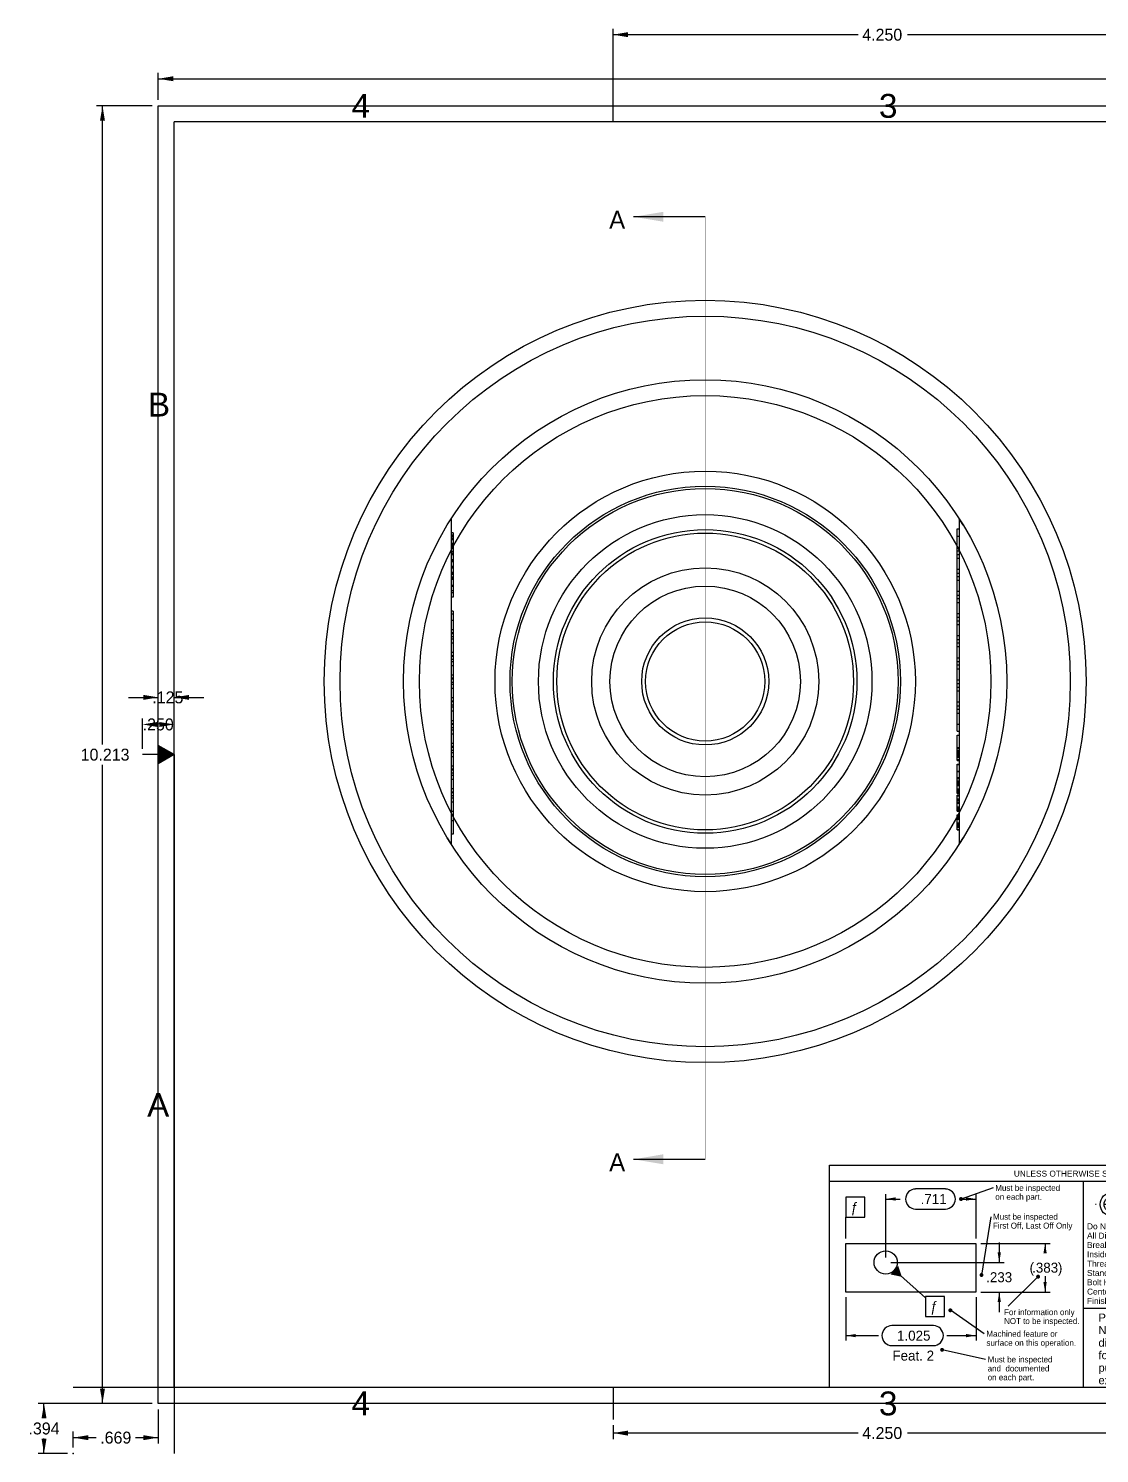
# Model space of a CAD drawing. Header units: inches. Extents: x -0.4 to 28, y -1.6 to 11.8.
# Drawn here: x -0.35 to 8.08, y 0 to 11.21 of the extents above; entities that cross this region are included whole.
import ezdxf
from ezdxf.enums import TextEntityAlignment as Align
from ezdxf.lldxf.tags import DXFTag

# ---------------------------------------------------------------- set-up
doc = ezdxf.new("R2010")
doc.units = ezdxf.units.IN
doc.header["$MEASUREMENT"] = 0
for name, color, linetype in [('CDG-38248R1', 7, 'Continuous'), ('Default', 7, 'Continuous'), ('Dimensions', 7, 'Continuous'), ('Margins', 7, 'Continuous')]:
    doc.layers.add(name, color=color, linetype=linetype)
doc.styles.add('SEACAD_Arial', font='arial.ttf')
doc.styles.add('SEACAD_Solid_Edge_ANSI', font='seans.ttf')
tags = doc.linetypes.add('CENTER2', pattern=[1.125, 0.75, -0.125, 0.125, -0.125]).pattern_tags.tags
tags[10:11] = [DXFTag(74, 4), DXFTag(75, 0), DXFTag(340, '0'), DXFTag(46, 0.0), DXFTag(50, 0.0), DXFTag(44, 0.0), DXFTag(45, 0.0)]
tags[8:9] = [DXFTag(74, 4), DXFTag(75, 0), DXFTag(340, '0'), DXFTag(46, 0.0), DXFTag(50, 0.0), DXFTag(44, 0.0), DXFTag(45, 0.0)]
tags[6:7] = [DXFTag(74, 4), DXFTag(75, 0), DXFTag(340, '0'), DXFTag(46, 0.0), DXFTag(50, 0.0), DXFTag(44, 0.0), DXFTag(45, 0.0)]
tags[4:5] = [DXFTag(74, 4), DXFTag(75, 0), DXFTag(340, '0'), DXFTag(46, 0.0), DXFTag(50, 0.0), DXFTag(44, 0.0), DXFTag(45, 0.0)]
tags = doc.linetypes.add('DOT2', pattern=[0.125, 0, -0.125]).pattern_tags.tags
tags[6:7] = [DXFTag(74, 4), DXFTag(75, 0), DXFTag(340, '0'), DXFTag(46, 0.0), DXFTag(50, 0.0), DXFTag(44, 0.0), DXFTag(45, 0.0)]
tags[4:5] = [DXFTag(74, 4), DXFTag(75, 0), DXFTag(340, '0'), DXFTag(46, 0.0), DXFTag(50, 0.0), DXFTag(44, 0.0), DXFTag(45, 0.0)]
tags = doc.linetypes.add('HIDDEN2', pattern=[0.1875, 0.125, -0.0625]).pattern_tags.tags
tags[6:7] = [DXFTag(74, 4), DXFTag(75, 0), DXFTag(340, '0'), DXFTag(46, 0.0), DXFTag(50, 0.0), DXFTag(44, 0.0), DXFTag(45, 0.0)]
tags[4:5] = [DXFTag(74, 4), DXFTag(75, 0), DXFTag(340, '0'), DXFTag(46, 0.0), DXFTag(50, 0.0), DXFTag(44, 0.0), DXFTag(45, 0.0)]
doc.dimstyles.new('ANSI', dxfattribs={"dimtxt": 0.094, "dimasz": 0.1175, "dimexe": 0.047, "dimexo": 0.047, "dimgap": 0.047, "dimtad": 0, "dimtih": 1, "dimtoh": 1, "dimdec": 3, "dimzin": 4, "dimdsep": 46, "dimtxsty": 'SEACAD_Solid_Edge_ANSI', "dimblk1": '_SE_FILLED', "dimblk2": '_SE_FILLED', "dimsah": 1, "dimcen": 0.047, "dimadec": 0, "dimazin": 0, "dimtfac": 1, "dimtdec": 3, "dimtofl": 0, "dimtmove": 0, "dimatfit": 3, "dimfxl": 0, "dimtolj": 1, "dimtzin": 4, "dimarcsym": 0})

# ---------------------------------------------------------------- blocks, each defined once
blk = doc.blocks.new('SE')
at = {"layer": 'CDG-38248R1', "color": 7, "linetype": 'HIDDEN2'}
for p, q in [((2.976, 7.357), (2.976, 4.795)), ((6.976, 7.357), (6.976, 4.795)), ((2.991, 7.247), (2.976, 7.247)), ((2.991, 7.227), (2.976, 7.227)), ((2.991, 7.227), (2.976, 7.227)), ((2.991, 7.225), (2.976, 7.225)), ((2.991, 7.224), (2.976, 7.224)), ((2.991, 7.22), (2.976, 7.22)), ((2.991, 7.217), (2.976, 7.217)), ((2.991, 7.213), (2.976, 7.213)), ((2.991, 7.213), (2.976, 7.213)), ((2.991, 7.211), (2.976, 7.211)), ((2.991, 7.211), (2.976, 7.211)), ((2.991, 7.199), (2.976, 7.199)), ((2.991, 7.198), (2.976, 7.198)), ((2.991, 7.197), (2.976, 7.197)), ((2.991, 7.196), (2.976, 7.196)), ((2.991, 7.191), (2.976, 7.191)), ((2.991, 7.19), (2.976, 7.19)), ((2.991, 7.247), (2.991, 7.227)), ((2.991, 7.227), (2.991, 7.213)), ((2.991, 7.213), (2.991, 7.191)), ((2.991, 7.191), (2.991, 7.162)), ((6.96, 7.278), (6.976, 7.278)), ((6.96, 7.134), (6.96, 7.278)), ((6.96, 7.22), (6.976, 7.22)), ((2.991, 7.163), (2.976, 7.163)), ((2.991, 7.162), (2.976, 7.162)), ((2.991, 7.156), (2.976, 7.156)), ((2.991, 7.155), (2.976, 7.155)), ((2.991, 7.149), (2.976, 7.149)), ((2.991, 7.143), (2.976, 7.143)), ((2.991, 7.142), (2.976, 7.142)), ((2.991, 7.141), (2.976, 7.141)), ((2.991, 7.14), (2.976, 7.14)), ((2.991, 7.136), (2.976, 7.136)), ((2.991, 7.133), (2.976, 7.133)), ((2.991, 7.132), (2.976, 7.132)), ((2.991, 7.13), (2.976, 7.13)), ((2.991, 7.129), (2.976, 7.129)), ((2.991, 7.129), (2.976, 7.129)), ((2.991, 7.126), (2.976, 7.126)), ((2.991, 7.126), (2.976, 7.126)), ((2.991, 7.098), (2.976, 7.098)), ((2.991, 7.095), (2.976, 7.095)), ((2.991, 7.084), (2.976, 7.084)), ((2.991, 7.081), (2.976, 7.081)), ((2.991, 7.077), (2.976, 7.077)), ((2.991, 7.075), (2.976, 7.075)), ((2.991, 7.073), (2.976, 7.073)), ((2.991, 7.162), (2.991, 7.141)), ((2.991, 7.141), (2.991, 7.126)), ((2.991, 7.126), (2.991, 7.084)), ((2.991, 7.126), (2.991, 7.126)), ((2.991, 7.084), (2.991, 7.081)), ((2.991, 7.081), (2.991, 7.075)), ((2.991, 7.075), (2.991, 7.033)), ((6.96, 7.104), (6.96, 7.134)), ((6.96, 7.134), (6.976, 7.134)), ((6.96, 7.104), (6.976, 7.104)), ((6.96, 6.96), (6.96, 7.104)), ((6.96, 7.076), (6.976, 7.076)), ((2.991, 7.033), (2.976, 7.033)), ((2.991, 7.03), (2.976, 7.03)), ((2.991, 7.027), (2.976, 7.027)), ((2.991, 7.02), (2.976, 7.02)), ((2.991, 7.018), (2.976, 7.018)), ((2.991, 6.982), (2.976, 6.982)), ((2.991, 6.979), (2.976, 6.979)), ((2.991, 6.971), (2.976, 6.971)), ((2.991, 6.968), (2.976, 6.968)), ((2.991, 7.033), (2.991, 7.03)), ((2.991, 7.03), (2.991, 6.928)), ((6.96, 7.046), (6.976, 7.046)), ((6.96, 6.929), (6.96, 6.96)), ((6.96, 6.96), (6.976, 6.96)), ((2.991, 6.934), (2.976, 6.934)), ((2.991, 6.931), (2.976, 6.931)), ((2.991, 6.928), (2.976, 6.928)), ((2.991, 6.926), (2.976, 6.926)), ((2.991, 6.923), (2.976, 6.923)), ((2.991, 6.923), (2.976, 6.923)), ((2.991, 6.918), (2.976, 6.918)), ((2.991, 6.917), (2.976, 6.917)), ((2.991, 6.897), (2.976, 6.897)), ((2.991, 6.896), (2.976, 6.896)), ((2.991, 6.891), (2.976, 6.891)), ((2.991, 6.888), (2.976, 6.888)), ((2.991, 6.884), (2.976, 6.884)), ((2.991, 6.881), (2.976, 6.881)), ((2.991, 6.878), (2.976, 6.878)), ((2.991, 6.928), (2.991, 6.917)), ((2.991, 6.917), (2.991, 6.896)), ((2.991, 6.896), (2.991, 6.888)), ((2.991, 6.888), (2.991, 6.881)), ((2.991, 6.881), (2.991, 6.788)), ((6.96, 6.929), (6.976, 6.929)), ((6.96, 6.786), (6.96, 6.929)), ((6.96, 6.902), (6.976, 6.902)), ((6.96, 6.872), (6.976, 6.872)), ((2.991, 6.832), (2.976, 6.832)), ((2.991, 6.829), (2.976, 6.829)), ((2.991, 6.828), (2.976, 6.828)), ((2.991, 6.828), (2.976, 6.828)), ((2.991, 6.824), (2.976, 6.824)), ((2.991, 6.823), (2.976, 6.823)), ((2.991, 6.788), (2.976, 6.788)), ((2.991, 6.774), (2.976, 6.774)), ((2.991, 6.739), (2.976, 6.739)), ((2.991, 6.788), (2.991, 6.739)), ((6.96, 6.755), (6.96, 6.786)), ((6.96, 6.786), (6.976, 6.786)), ((6.96, 6.755), (6.976, 6.755)), ((6.96, 6.612), (6.96, 6.755)), ((2.991, 6.63), (2.976, 6.63)), ((2.991, 6.63), (2.991, 6.606)), ((6.96, 6.728), (6.976, 6.728)), ((6.96, 6.698), (6.976, 6.698)), ((2.991, 6.606), (2.976, 6.606)), ((2.991, 6.557), (2.976, 6.557)), ((2.991, 6.606), (2.991, 6.458)), ((6.96, 6.581), (6.96, 6.612)), ((6.96, 6.612), (6.976, 6.612)), ((6.96, 6.581), (6.976, 6.581)), ((6.96, 6.437), (6.96, 6.581)), ((6.96, 6.554), (6.976, 6.554)), ((6.96, 6.524), (6.976, 6.524)), ((2.991, 6.483), (2.976, 6.483)), ((2.991, 6.458), (2.976, 6.458)), ((2.991, 6.451), (2.976, 6.451)), ((2.991, 6.427), (2.976, 6.427)), ((2.991, 6.409), (2.976, 6.409)), ((2.991, 6.458), (2.991, 6.427)), ((2.991, 6.427), (2.991, 6.279)), ((6.96, 6.407), (6.96, 6.437)), ((6.96, 6.437), (6.976, 6.437)), ((6.96, 6.407), (6.976, 6.407)), ((6.96, 6.263), (6.96, 6.407)), ((2.991, 6.378), (2.976, 6.378)), ((2.991, 6.304), (2.976, 6.304)), ((6.96, 6.38), (6.976, 6.38)), ((6.96, 6.35), (6.976, 6.35)), ((2.991, 6.279), (2.976, 6.279)), ((2.991, 6.272), (2.976, 6.272)), ((2.991, 6.248), (2.976, 6.248)), ((2.991, 6.23), (2.976, 6.23)), ((2.991, 6.199), (2.976, 6.199)), ((2.991, 6.279), (2.991, 6.248)), ((2.991, 6.248), (2.991, 6.101)), ((6.96, 6.233), (6.96, 6.263)), ((6.96, 6.263), (6.976, 6.263)), ((6.96, 6.233), (6.976, 6.233)), ((6.96, 6.089), (6.96, 6.233)), ((6.96, 6.206), (6.976, 6.206)), ((6.96, 6.175), (6.976, 6.175)), ((2.991, 6.125), (2.976, 6.125)), ((2.991, 6.101), (2.976, 6.101)), ((2.991, 6.093), (2.976, 6.093)), ((2.991, 6.069), (2.976, 6.069)), ((2.991, 6.101), (2.991, 6.069)), ((2.991, 6.069), (2.991, 5.922)), ((6.96, 6.059), (6.96, 6.089)), ((6.96, 6.089), (6.976, 6.089)), ((6.96, 6.059), (6.976, 6.059)), ((6.96, 5.915), (6.96, 6.059)), ((2.991, 6.052), (2.976, 6.052)), ((2.991, 6.02), (2.976, 6.02)), ((2.991, 5.946), (2.976, 5.946)), ((6.96, 6.032), (6.976, 6.032)), ((6.96, 6.001), (6.976, 6.001)), ((2.991, 5.922), (2.976, 5.922)), ((2.991, 5.915), (2.976, 5.915)), ((2.991, 5.89), (2.976, 5.89)), ((2.991, 5.873), (2.976, 5.873)), ((2.991, 5.841), (2.976, 5.841)), ((2.991, 5.922), (2.991, 5.89)), ((2.991, 5.89), (2.991, 5.743)), ((6.96, 5.885), (6.96, 5.915)), ((6.96, 5.915), (6.976, 5.915)), ((6.96, 5.885), (6.976, 5.885)), ((6.96, 5.741), (6.96, 5.885)), ((6.96, 5.858), (6.976, 5.858)), ((2.991, 5.767), (2.976, 5.767)), ((2.991, 5.743), (2.976, 5.743)), ((2.991, 5.736), (2.976, 5.736)), ((2.991, 5.743), (2.991, 5.712)), ((6.96, 5.827), (6.976, 5.827)), ((6.96, 5.684), (6.96, 5.741)), ((6.96, 5.741), (6.976, 5.741)), ((2.991, 5.712), (2.976, 5.712)), ((2.991, 5.694), (2.976, 5.694)), ((2.991, 5.662), (2.976, 5.662)), ((2.991, 5.712), (2.991, 5.564)), ((6.96, 5.684), (6.976, 5.684)), ((6.96, 5.653), (6.976, 5.653)), ((6.96, 5.557), (6.96, 5.653)), ((2.991, 5.588), (2.976, 5.588)), ((2.991, 5.564), (2.976, 5.564)), ((2.991, 5.557), (2.976, 5.557)), ((2.991, 5.533), (2.976, 5.533)), ((2.991, 5.515), (2.976, 5.515)), ((2.991, 5.564), (2.991, 5.533)), ((2.991, 5.533), (2.991, 5.385)), ((6.96, 5.557), (6.976, 5.557)), ((6.96, 5.552), (6.96, 5.557)), ((6.96, 5.552), (6.976, 5.552)), ((6.96, 5.549), (6.96, 5.552)), ((6.96, 5.55), (6.976, 5.55)), ((6.96, 5.549), (6.976, 5.549)), ((6.96, 5.529), (6.96, 5.549)), ((6.96, 5.533), (6.976, 5.533)), ((6.96, 5.532), (6.976, 5.532)), ((6.96, 5.529), (6.976, 5.529)), ((6.96, 5.529), (6.976, 5.529)), ((6.96, 5.511), (6.96, 5.529)), ((6.96, 5.524), (6.976, 5.524)), ((6.96, 5.523), (6.976, 5.523)), ((6.96, 5.52), (6.976, 5.52)), ((6.96, 5.52), (6.976, 5.52)), ((6.96, 5.511), (6.976, 5.511)), ((6.96, 5.508), (6.96, 5.511)), ((6.96, 5.509), (6.976, 5.509)), ((6.96, 5.508), (6.976, 5.508)), ((6.96, 5.488), (6.96, 5.508)), ((6.96, 5.504), (6.976, 5.504)), ((6.96, 5.501), (6.976, 5.501)), ((2.991, 5.484), (2.976, 5.484)), ((2.991, 5.409), (2.976, 5.409)), ((2.991, 5.385), (2.976, 5.385)), ((2.991, 5.385), (2.991, 5.354)), ((6.96, 5.492), (6.976, 5.492)), ((6.96, 5.491), (6.976, 5.491)), ((6.96, 5.488), (6.976, 5.488)), ((6.96, 5.488), (6.976, 5.488)), ((6.96, 5.461), (6.96, 5.488)), ((6.96, 5.483), (6.976, 5.483)), ((6.96, 5.482), (6.976, 5.482)), ((6.96, 5.479), (6.976, 5.479)), ((6.96, 5.479), (6.976, 5.479)), ((6.96, 5.463), (6.976, 5.463)), ((6.96, 5.461), (6.976, 5.461)), ((6.96, 5.454), (6.96, 5.461)), ((6.96, 5.46), (6.976, 5.46)), ((6.96, 5.454), (6.976, 5.454)), ((6.96, 5.425), (6.976, 5.425)), ((6.96, 5.423), (6.96, 5.425)), ((6.96, 5.423), (6.976, 5.423)), ((6.96, 5.369), (6.96, 5.423)), ((2.991, 5.378), (2.976, 5.378)), ((2.991, 5.354), (2.976, 5.354)), ((2.991, 5.336), (2.976, 5.336)), ((2.991, 5.305), (2.976, 5.305)), ((2.991, 5.354), (2.991, 5.206)), ((6.96, 5.371), (6.976, 5.371)), ((6.96, 5.369), (6.976, 5.369)), ((6.96, 5.316), (6.96, 5.369)), ((6.96, 5.368), (6.976, 5.368)), ((6.96, 5.32), (6.976, 5.32)), ((6.96, 5.317), (6.976, 5.317)), ((6.96, 5.317), (6.976, 5.317)), ((6.96, 5.316), (6.976, 5.316)), ((6.96, 5.313), (6.96, 5.316)), ((6.96, 5.293), (6.96, 5.313)), ((6.96, 5.313), (6.976, 5.313)), ((6.96, 5.293), (6.976, 5.293)), ((6.96, 5.292), (6.96, 5.293)), ((6.96, 5.292), (6.976, 5.292)), ((6.96, 5.278), (6.96, 5.292)), ((6.96, 5.29), (6.976, 5.29)), ((6.96, 5.289), (6.976, 5.289)), ((6.96, 5.285), (6.976, 5.285)), ((6.96, 5.283), (6.976, 5.283)), ((6.96, 5.278), (6.976, 5.278)), ((6.96, 5.278), (6.976, 5.278)), ((6.96, 5.257), (6.96, 5.278)), ((6.96, 5.276), (6.976, 5.276)), ((6.96, 5.276), (6.976, 5.276)), ((2.991, 5.231), (2.976, 5.231)), ((2.991, 5.206), (2.976, 5.206)), ((2.991, 5.2), (2.976, 5.2)), ((2.991, 5.175), (2.976, 5.175)), ((2.991, 5.206), (2.991, 5.175)), ((2.991, 5.175), (2.991, 5.027)), ((6.96, 5.264), (6.976, 5.264)), ((6.96, 5.263), (6.976, 5.263)), ((6.96, 5.257), (6.976, 5.257)), ((6.96, 5.257), (6.976, 5.257)), ((6.96, 5.229), (6.96, 5.257)), ((6.96, 5.23), (6.976, 5.23)), ((6.96, 5.229), (6.976, 5.229)), ((6.96, 5.208), (6.96, 5.229)), ((6.96, 5.225), (6.976, 5.225)), ((6.96, 5.224), (6.976, 5.224)), ((6.96, 5.223), (6.976, 5.223)), ((6.96, 5.222), (6.976, 5.222)), ((6.96, 5.221), (6.976, 5.221)), ((6.96, 5.21), (6.976, 5.21)), ((6.96, 5.21), (6.976, 5.21)), ((6.96, 5.208), (6.976, 5.208)), ((6.96, 5.208), (6.976, 5.208)), ((6.96, 5.194), (6.96, 5.208)), ((6.96, 5.203), (6.976, 5.203)), ((6.96, 5.201), (6.976, 5.201)), ((6.96, 5.197), (6.976, 5.197)), ((6.96, 5.196), (6.976, 5.196)), ((6.96, 5.194), (6.976, 5.194)), ((6.96, 5.194), (6.976, 5.194)), ((6.96, 5.18), (6.976, 5.18)), ((6.96, 5.177), (6.96, 5.18)), ((6.96, 5.177), (6.976, 5.177)), ((6.96, 5.153), (6.96, 5.177)), ((2.991, 5.157), (2.976, 5.157)), ((2.991, 5.126), (2.976, 5.126)), ((2.991, 5.052), (2.976, 5.052)), ((6.96, 5.153), (6.976, 5.153)), ((6.96, 5.152), (6.96, 5.153)), ((6.96, 5.152), (6.976, 5.152)), ((6.96, 5.138), (6.96, 5.152)), ((6.96, 5.15), (6.976, 5.15)), ((6.96, 5.149), (6.976, 5.149)), ((6.96, 5.146), (6.976, 5.146)), ((6.96, 5.143), (6.976, 5.143)), ((6.96, 5.138), (6.976, 5.138)), ((6.96, 5.138), (6.976, 5.138)), ((6.96, 5.117), (6.96, 5.138)), ((6.96, 5.137), (6.976, 5.137)), ((6.96, 5.136), (6.976, 5.136)), ((6.96, 5.124), (6.976, 5.124)), ((6.96, 5.123), (6.976, 5.123)), ((6.96, 5.117), (6.976, 5.117)), ((6.96, 5.117), (6.976, 5.117)), ((6.96, 5.089), (6.96, 5.117)), ((6.96, 5.09), (6.976, 5.09)), ((6.96, 5.089), (6.976, 5.089)), ((6.96, 5.068), (6.96, 5.089)), ((6.96, 5.083), (6.976, 5.083)), ((6.96, 5.082), (6.976, 5.082)), ((6.96, 5.07), (6.976, 5.07)), ((6.96, 5.07), (6.976, 5.07)), ((6.96, 5.068), (6.976, 5.068)), ((6.96, 5.068), (6.976, 5.068)), ((6.96, 5.054), (6.96, 5.068)), ((6.96, 5.064), (6.976, 5.064)), ((6.96, 5.061), (6.976, 5.061)), ((6.96, 5.057), (6.976, 5.057)), ((6.96, 5.057), (6.976, 5.057)), ((6.96, 5.057), (6.976, 5.057)), ((6.96, 5.054), (6.976, 5.054)), ((6.96, 5.054), (6.976, 5.054)), ((6.96, 5.054), (6.976, 5.054)), ((2.991, 5.027), (2.976, 5.027)), ((2.991, 5.021), (2.976, 5.021)), ((2.991, 4.978), (2.976, 4.978)), ((2.991, 5.027), (2.991, 4.978)), ((2.991, 4.978), (2.991, 4.873)), ((6.96, 5.027), (6.976, 5.027)), ((6.96, 5.026), (6.96, 5.027)), ((6.96, 5.026), (6.976, 5.026)), ((6.96, 5.019), (6.96, 5.026)), ((6.96, 5.024), (6.976, 5.024)), ((6.96, 5.023), (6.976, 5.023)), ((6.96, 5.019), (6.976, 5.019)), ((6.96, 4.964), (6.96, 5.019)), ((6.96, 5.017), (6.976, 5.017)), ((6.96, 5.012), (6.976, 5.012)), ((6.96, 5.012), (6.976, 5.012)), ((6.96, 5.01), (6.976, 5.01)), ((6.96, 5.01), (6.976, 5.01)), ((6.96, 4.999), (6.976, 4.999)), ((6.96, 4.998), (6.976, 4.998)), ((6.96, 4.998), (6.976, 4.998)), ((6.96, 4.997), (6.976, 4.997)), ((6.96, 4.991), (6.976, 4.991)), ((6.96, 4.991), (6.976, 4.991)), ((6.96, 4.964), (6.976, 4.964)), ((6.96, 4.964), (6.976, 4.964)), ((6.96, 4.962), (6.96, 4.964)), ((6.96, 4.963), (6.976, 4.963)), ((6.96, 4.963), (6.976, 4.963)), ((6.96, 4.962), (6.976, 4.962)), ((6.96, 4.907), (6.96, 4.962)), ((6.96, 4.957), (6.976, 4.957)), ((6.96, 4.956), (6.976, 4.956)), ((6.96, 4.944), (6.976, 4.944)), ((6.96, 4.944), (6.976, 4.944)), ((6.96, 4.942), (6.976, 4.942)), ((6.96, 4.942), (6.976, 4.942)), ((6.96, 4.937), (6.976, 4.937)), ((6.96, 4.935), (6.976, 4.935)), ((2.991, 4.873), (2.976, 4.873)), ((6.96, 4.931), (6.976, 4.931)), ((6.96, 4.93), (6.976, 4.93)), ((6.96, 4.929), (6.976, 4.929)), ((6.96, 4.928), (6.976, 4.928)), ((6.96, 4.928), (6.976, 4.928)), ((6.96, 4.91), (6.976, 4.91)), ((6.96, 4.907), (6.976, 4.907))]:
    blk.add_line(p, q, dxfattribs=at)
at = {"layer": 'CDG-38248R1', "color": 7, "linetype": 'Continuous'}
for radius in [3, 2.875]:
    blk.add_circle((4.976, 6.076), radius, dxfattribs=at)
at = {"layer": 'CDG-38248R1', "color": 7, "linetype": 'HIDDEN2'}
for radius in [2.375, 2.25, 1.655, 1.537, 1.519, 1.313, 1.195, 1.168, 0.894, 0.75, 0.5, 0.469]:
    blk.add_circle((4.976, 6.076), radius, dxfattribs=at)
for start, end in [(31.2112, 32.6369), (211.2112, 212.6369), (327.3631, 328.7888)]:
    blk.add_arc((4.976, 6.076), 2.375, start, end, dxfattribs=at)
blk = doc.blocks.new('SE2')
at = {"color": 7, "linetype": 'Continuous', "style": 'SEACAD_Solid_Edge_ANSI'}
blk.add_text('A', height=0.141, dxfattribs=at).set_placement((4.22, 9.78), align=Align.TOP_LEFT)
blk = doc.blocks.new('SE3')
at = {"color": 7, "linetype": 'Continuous', "style": 'SEACAD_Solid_Edge_ANSI'}
blk.add_text('A', height=0.141, dxfattribs=at).set_placement((4.22, 2.362), align=Align.TOP_LEFT)
blk = doc.blocks.new('SEANNOT_GROUP')
at = {"linetype": 'Continuous'}
blk.add_hatch(color=7, dxfattribs=at).paths.add_polyline_path([(4.647, 9.772), (4.412, 9.733), (4.647, 9.694)])
at = {"color": 7, "linetype": 'Continuous'}
blk.add_lwpolyline([(4.976, 9.733), (4.412, 9.733)], dxfattribs=at)
blk = doc.blocks.new('SEANNOT_GROUP1')
at = {"linetype": 'Continuous'}
blk.add_hatch(color=7, dxfattribs=at).paths.add_polyline_path([(4.647, 2.355), (4.412, 2.315), (4.647, 2.276)])
at = {"color": 7, "linetype": 'Continuous'}
blk.add_lwpolyline([(4.976, 2.315), (4.412, 2.315)], dxfattribs=at)
blk = doc.blocks.new('SE1')
at = {"layer": 'Default', "color": 7, "linetype": 'CENTER2', "const_width": 0.0007}
blk.add_lwpolyline([(4.976, 9.733), (4.976, 2.315)], dxfattribs=at)
at = {"layer": 'Default'}
for name in ['SE2', 'SEANNOT_GROUP', 'SE3', 'SEANNOT_GROUP1']:
    blk.add_blockref(name, (0, 0), dxfattribs=at)
blk = doc.blocks.new('SEANNOT_GROUP12')
at = {"layer": 'Default', "color": 7, "linetype": 'Continuous', "style": 'SEACAD_Arial'}
blk.add_text('4', height=0.188, dxfattribs=at).set_placement((2.191, 0.488), align=Align.TOP_LEFT)
blk = doc.blocks.new('SEANNOT_GROUP13')
at = {"layer": 'Default', "color": 7, "linetype": 'Continuous', "style": 'SEACAD_Arial'}
blk.add_text('A', height=0.188, dxfattribs=at).set_placement((0.581, 2.838), align=Align.TOP_LEFT)
blk = doc.blocks.new('SEANNOT_GROUP16')
at = {"layer": 'Default', "color": 7, "linetype": 'Continuous', "style": 'SEACAD_Arial'}
blk.add_text('3', height=0.188, dxfattribs=at).set_placement((6.344, 10.7), align=Align.TOP_LEFT)
blk = doc.blocks.new('SEANNOT_GROUP17')
at = {"layer": 'Default', "color": 7, "linetype": 'Continuous', "style": 'SEACAD_Arial'}
blk.add_text('4', height=0.188, dxfattribs=at).set_placement((2.191, 10.7), align=Align.TOP_LEFT)
blk = doc.blocks.new('SEANNOT_GROUP18')
at = {"layer": 'Default', "color": 7, "linetype": 'Continuous', "style": 'SEACAD_Arial'}
blk.add_text('B', height=0.188, dxfattribs=at).set_placement((0.587, 8.349), align=Align.TOP_LEFT)
blk = doc.blocks.new('SEANNOT_GROUP25')
at = {"layer": 'Default', "color": 7, "linetype": 'Continuous', "style": 'SEACAD_Arial'}
blk.add_text('3', height=0.188, dxfattribs=at).set_placement((6.344, 0.488), align=Align.TOP_LEFT)
blk = doc.blocks.new('DMBLK1')
at = {"layer": 'Margins', "linetype": 'Continuous'}
for points in [[(0.787, 10.839), (0.669, 10.819), (0.787, 10.8)], [(16.213, 10.839), (16.213, 10.8), (16.331, 10.819)]]:
    blk.add_hatch(color=7, dxfattribs=at).paths.add_polyline_path(points)
at = {"layer": 'Margins', "color": 7, "linetype": 'Continuous'}
for p, q in [((0.669, 10.653), (0.669, 10.866)), ((0.669, 10.819), (8.295, 10.819)), ((8.704, 10.819), (16.331, 10.819)), ((16.331, 10.653), (16.331, 10.866))]:
    blk.add_line(p, q, dxfattribs=at)
at = {"layer": 'Margins', "color": 7, "linetype": 'Continuous', "style": 'SEACAD_Solid_Edge_ANSI'}
blk.add_text('15.661', height=0.094, dxfattribs=at).set_placement((8.328, 10.866), align=Align.TOP_LEFT)
blk = doc.blocks.new('_SE_FILLED')
at = {"color": 0}
blk.add_line((0, 0), (-1, 0), dxfattribs=at)
blk.add_solid([(0, 0), (-1, -0.1665), (-1, 0.1665), (0, 0)], dxfattribs=at)
blk = doc.blocks.new('DMBLK2')
at = {"layer": 'Margins', "linetype": 'Continuous'}
for points in [[(0.21, 10.489), (0.249, 10.489), (0.23, 10.606)], [(0.21, 0.511), (0.23, 0.394), (0.249, 0.511)]]:
    blk.add_hatch(color=7, dxfattribs=at).paths.add_polyline_path(points)
at = {"layer": 'Margins', "color": 7, "linetype": 'Continuous'}
for p, q in [((0.622, 10.606), (0.183, 10.606)), ((0.23, 5.58), (0.23, 10.606)), ((0.23, 0.394), (0.23, 5.42)), ((0.622, 0.394), (0.183, 0.394))]:
    blk.add_line(p, q, dxfattribs=at)
at = {"layer": 'Margins', "color": 7, "linetype": 'Continuous', "style": 'SEACAD_Solid_Edge_ANSI'}
blk.add_text('10.213', height=0.094, dxfattribs=at).set_placement((0.058, 5.547), align=Align.TOP_LEFT)
blk = doc.blocks.new('DMBLK3')
at = {"layer": 'Margins', "linetype": 'Continuous'}
for points in [[(-0.25, 0.276), (-0.211, 0.276), (-0.231, 0.394)], [(-0.25, 0.117), (-0.231, 0), (-0.211, 0.117)]]:
    blk.add_hatch(color=7, dxfattribs=at).paths.add_polyline_path(points)
at = {"layer": 'Margins', "color": 7, "linetype": 'Continuous'}
for p, q in [((0.622, 0.394), (-0.278, 0.394)), ((-0.231, 0.299), (-0.231, 0.394)), ((-0.231, 0), (-0.231, 0.117)), ((-0.047, 0), (-0.278, 0))]:
    blk.add_line(p, q, dxfattribs=at)
at = {"layer": 'Margins', "color": 7, "linetype": 'Continuous', "style": 'SEACAD_Solid_Edge_ANSI'}
blk.add_text('.394', height=0.094, dxfattribs=at).set_placement((-0.353, 0.244), align=Align.TOP_LEFT)
blk = doc.blocks.new('DMBLK4')
at = {"layer": 'Margins', "linetype": 'Continuous'}
for points in [[(0.117, 0.144), (0, 0.125), (0.117, 0.105)], [(0.552, 0.144), (0.552, 0.105), (0.669, 0.125)]]:
    blk.add_hatch(color=7, dxfattribs=at).paths.add_polyline_path(points)
at = {"layer": 'Margins', "color": 7, "linetype": 'Continuous'}
for p, q in [((0.669, 0.347), (0.669, 0.078)), ((0, 0.047), (0, 0.172)), ((0, 0.125), (0.179, 0.125)), ((0.49, 0.125), (0.669, 0.125))]:
    blk.add_line(p, q, dxfattribs=at)
at = {"layer": 'Margins', "color": 7, "linetype": 'Continuous', "style": 'SEACAD_Solid_Edge_ANSI'}
blk.add_text('.669', height=0.094, dxfattribs=at).set_placement((0.212, 0.172), align=Align.TOP_LEFT)
blk = doc.blocks.new('DMBLK5')
at = {"layer": 'Dimensions', "linetype": 'Continuous'}
for points in [[(0.662, 5.757), (0.544, 5.738), (0.662, 5.718)], [(0.677, 5.757), (0.677, 5.718), (0.794, 5.738)]]:
    blk.add_hatch(color=7, dxfattribs=at).paths.add_polyline_path(points)
at = {"layer": 'Dimensions', "color": 7, "linetype": 'Continuous'}
for p, q in [((0.544, 5.547), (0.544, 5.785)), ((0.794, 5.547), (0.794, 5.785))]:
    blk.add_line(p, q, dxfattribs=at)
at = {"layer": 'Dimensions', "color": 7, "linetype": 'Continuous', "style": 'SEACAD_Solid_Edge_ANSI'}
blk.add_text('.250', height=0.094, dxfattribs=at).set_placement((0.546, 5.785), align=Align.TOP_LEFT)
blk = doc.blocks.new('DMBLK6')
at = {"layer": 'Dimensions', "linetype": 'Continuous'}
for points in [[(0.552, 5.97), (0.552, 5.931), (0.669, 5.951)], [(0.912, 5.97), (0.794, 5.951), (0.912, 5.931)]]:
    blk.add_hatch(color=7, dxfattribs=at).paths.add_polyline_path(points)
at = {"layer": 'Dimensions', "color": 7, "linetype": 'Continuous'}
for p, q in [((0.434, 5.951), (0.669, 5.951)), ((0.669, 5.619), (0.669, 5.998)), ((0.794, 5.547), (0.794, 5.998)), ((0.794, 5.951), (1.029, 5.951))]:
    blk.add_line(p, q, dxfattribs=at)
at = {"layer": 'Dimensions', "color": 7, "linetype": 'Continuous', "style": 'SEACAD_Solid_Edge_ANSI'}
blk.add_text('.125', height=0.094, dxfattribs=at).set_placement((0.622, 5.998), align=Align.TOP_LEFT)
blk = doc.blocks.new('SEANNOT_GROUP30')
at = {"layer": 'Default', "linetype": 'Continuous'}
h = blk.add_hatch(color=7, dxfattribs=at)
edge = h.paths.add_edge_path()
edge.add_ellipse((3.451, 1.002), major_axis=(0.0157, 0), ratio=1, start_angle=0, end_angle=360)
at = {"layer": 'Default', "color": 7, "linetype": 'Continuous'}
blk.add_lwpolyline([(3.718, 0.817), (3.451, 1.002)], dxfattribs=at)
at = {"layer": 'Default', "color": 7, "linetype": 'Continuous', "style": 'SEACAD_Solid_Edge_ANSI'}
for s, p in [('Machined feature or', (3.735, 0.841)), ('surface on this operation.', (3.735, 0.77))]:
    blk.add_text(s, height=0.047, dxfattribs=at).set_placement(p, align=Align.TOP_LEFT)
blk = doc.blocks.new('SEANNOT_GROUP31')
at = {"layer": 'Default', "linetype": 'Continuous'}
h = blk.add_hatch(color=7, dxfattribs=at)
edge = h.paths.add_edge_path()
edge.add_ellipse((3.386, 0.691), major_axis=(0.0157, 0), ratio=1, start_angle=0, end_angle=360)
at = {"layer": 'Default', "color": 7, "linetype": 'Continuous'}
blk.add_lwpolyline([(3.728, 0.615), (3.386, 0.691)], dxfattribs=at)
at = {"layer": 'Default', "color": 7, "linetype": 'Continuous', "style": 'SEACAD_Solid_Edge_ANSI'}
for s, p in [('and  documented ', (3.745, 0.568)), ('Must be inspected ', (3.745, 0.639)), ('on each part.', (3.745, 0.498))]:
    blk.add_text(s, height=0.047, dxfattribs=at).set_placement(p, align=Align.TOP_LEFT)
blk = doc.blocks.new('SEANNOT_GROUP32')
at = {"layer": 'Default', "linetype": 'Continuous'}
h = blk.add_hatch(color=7, dxfattribs=at)
edge = h.paths.add_edge_path()
edge.add_ellipse((3.535, 1.878), major_axis=(0.0157, 0), ratio=1, start_angle=0, end_angle=360)
at = {"layer": 'Default', "color": 7, "linetype": 'Continuous'}
blk.add_lwpolyline([(3.788, 1.966), (3.535, 1.878)], dxfattribs=at)
at = {"layer": 'Default', "color": 7, "linetype": 'Continuous', "style": 'SEACAD_Solid_Edge_ANSI'}
for s, p in [('on each part.', (3.805, 1.919)), ('Must be inspected', (3.805, 1.989))]:
    blk.add_text(s, height=0.047, dxfattribs=at).set_placement(p, align=Align.TOP_LEFT)
blk = doc.blocks.new('SEANNOT_GROUP33')
at = {"layer": 'Default', "linetype": 'Continuous'}
h = blk.add_hatch(color=7, dxfattribs=at)
edge = h.paths.add_edge_path()
edge.add_ellipse((4.142, 1.267), major_axis=(0.0157, 0), ratio=1, start_angle=0, end_angle=360)
at = {"layer": 'Default', "color": 7, "linetype": 'Continuous'}
blk.add_lwpolyline([(3.906, 1.035), (4.142, 1.267)], dxfattribs=at)
at = {"layer": 'Default', "color": 7, "linetype": 'Continuous', "style": 'SEACAD_Solid_Edge_ANSI'}
for s, p in [('For information only', (3.874, 1.011)), ('NOT to be inspected.', (3.874, 0.941))]:
    blk.add_text(s, height=0.047, dxfattribs=at).set_placement(p, align=Align.TOP_LEFT)
blk = doc.blocks.new('SEANNOT_GROUP34')
at = {"layer": 'Default', "color": 7, "linetype": 'Continuous'}
blk.add_line((2.628, 1.568), (2.628, 1.734), dxfattribs=at)
blk.add_lwpolyline([(2.628, 1.892), (2.628, 1.734), (2.778, 1.734), (2.778, 1.892), (2.628, 1.892)], dxfattribs=at)
at = {"layer": 'Default', "color": 7, "linetype": 'Continuous', "style": 'SEACAD_Solid_Edge_ANSI'}
blk.add_text('ƒ', height=0.0787, dxfattribs=at).set_placement((2.667, 1.852), align=Align.TOP_LEFT)
blk = doc.blocks.new('SEANNOT_GROUP35')
at = {"layer": 'Default', "linetype": 'Continuous'}
blk.add_hatch(color=7, dxfattribs=at).paths.add_polyline_path([(3.04, 1.352), (2.98, 1.284), (3.069, 1.266)])
at = {"layer": 'Default', "color": 7, "linetype": 'Continuous'}
for points in [[(3.255, 1.099), (3.01, 1.318)], [(3.255, 1.111), (3.255, 0.954), (3.405, 0.954), (3.405, 1.111), (3.255, 1.111)]]:
    blk.add_lwpolyline(points, dxfattribs=at)
at = {"layer": 'Default', "color": 7, "linetype": 'Continuous', "style": 'SEACAD_Solid_Edge_ANSI'}
blk.add_text('ƒ', height=0.0787, dxfattribs=at).set_placement((3.294, 1.072), align=Align.TOP_LEFT)
blk = doc.blocks.new('SEANNOT_GROUP36')
at = {"layer": 'Default', "linetype": 'Continuous'}
h = blk.add_hatch(color=7, dxfattribs=at)
edge = h.paths.add_edge_path()
edge.add_ellipse((3.696, 1.28), major_axis=(0.0157, 0), ratio=1, start_angle=0, end_angle=360)
at = {"layer": 'Default', "color": 7, "linetype": 'Continuous'}
blk.add_lwpolyline([(3.771, 1.739), (3.696, 1.28)], dxfattribs=at)
at = {"layer": 'Default', "color": 7, "linetype": 'Continuous', "style": 'SEACAD_Solid_Edge_ANSI'}
for s, p in [('Must be inspected', (3.787, 1.762)), ('First Off, Last Off Only', (3.787, 1.692))]:
    blk.add_text(s, height=0.047, dxfattribs=at).set_placement(p, align=Align.TOP_LEFT)
blk = doc.blocks.new('DMBLK12')
at = {"layer": 'Default', "linetype": 'Continuous'}
for points in [[(3.02, 1.891), (2.942, 1.878), (3.02, 1.865)], [(3.574, 1.891), (3.574, 1.865), (3.653, 1.878)]]:
    blk.add_hatch(color=7, dxfattribs=at).paths.add_polyline_path(points)
at = {"layer": 'Default', "color": 7, "linetype": 'Continuous'}
for p, q in [((2.942, 1.418), (2.942, 1.917)), ((3.412, 1.957), (3.177, 1.957)), ((3.653, 1.568), (3.653, 1.917)), ((2.942, 1.878), (3.055, 1.878)), ((3.177, 1.799), (3.412, 1.799)), ((3.552, 1.878), (3.653, 1.878))]:
    blk.add_line(p, q, dxfattribs=at)
for centre, start, end in [((3.177, 1.878), 90, 270), ((3.412, 1.878), 270, 90)]:
    blk.add_arc(centre, 0.0787, start, end, dxfattribs=at)
at = {"layer": 'Default', "color": 7, "linetype": 'Continuous', "style": 'SEACAD_Solid_Edge_ANSI'}
blk.add_text('.711', height=0.0787, dxfattribs=at).set_placement((3.217, 1.917), align=Align.TOP_LEFT)
blk = doc.blocks.new('DMBLK13')
at = {"layer": 'Default', "linetype": 'Continuous'}
for points in [[(4.21, 1.45), (4.197, 1.529), (4.184, 1.45)], [(4.21, 1.225), (4.184, 1.225), (4.197, 1.146)]]:
    blk.add_hatch(color=7, dxfattribs=at).paths.add_polyline_path(points)
at = {"layer": 'Default', "color": 7, "linetype": 'Continuous'}
for p, q in [((3.692, 1.529), (4.236, 1.529)), ((4.197, 1.529), (4.197, 1.481)), ((4.197, 1.27), (4.197, 1.146)), ((3.692, 1.146), (4.236, 1.146))]:
    blk.add_line(p, q, dxfattribs=at)
at = {"layer": 'Default', "color": 7, "linetype": 'Continuous', "style": 'SEACAD_Solid_Edge_ANSI'}
for s, p in [('(', (4.075, 1.377)), ('.383', (4.095, 1.377)), (')', (4.298, 1.377))]:
    blk.add_text(s, height=0.0787, dxfattribs=at).set_placement(p, align=Align.TOP_LEFT)
blk = doc.blocks.new('DMBLK14')
at = {"layer": 'Default', "linetype": 'Continuous'}
for points in [[(2.706, 0.79), (2.706, 0.816), (2.628, 0.803)], [(3.574, 0.79), (3.653, 0.803), (3.574, 0.816)]]:
    blk.add_hatch(color=7, dxfattribs=at).paths.add_polyline_path(points)
at = {"layer": 'Default', "color": 7, "linetype": 'Continuous'}
for p, q in [((2.628, 1.106), (2.628, 0.764)), ((3.653, 1.106), (3.653, 0.764)), ((2.628, 0.803), (2.885, 0.803)), ((3.317, 0.882), (2.991, 0.882)), ((3.423, 0.803), (3.653, 0.803)), ((2.991, 0.724), (3.317, 0.724))]:
    blk.add_line(p, q, dxfattribs=at)
for centre, start, end in [((2.991, 0.803), 90, 270), ((3.317, 0.803), 270, 90)]:
    blk.add_arc(centre, 0.0787, start, end, dxfattribs=at)
at = {"layer": 'Default', "color": 7, "linetype": 'Continuous', "style": 'SEACAD_Solid_Edge_ANSI'}
for s, p in [('1.025', (3.031, 0.842)), ('Feat. 2', (2.995, 0.685))]:
    blk.add_text(s, height=0.0787, dxfattribs=at).set_placement(p, align=Align.TOP_LEFT)
blk = doc.blocks.new('SEANNOT_GROUP37')
at = {"layer": 'Default', "color": 7, "linetype": 'CENTER2'}
blk.add_line((5.02, 1.836), (5.346, 1.836), dxfattribs=at)
blk = doc.blocks.new('SEANNOT_GROUP38')
at = {"layer": 'Default', "color": 7, "linetype": 'CENTER2'}
for p, q in [((4.724, 1.961), (4.724, 1.968)), ((4.599, 1.836), (4.593, 1.836)), ((4.787, 1.836), (4.662, 1.836)), ((4.724, 1.899), (4.724, 1.774)), ((4.849, 1.836), (4.856, 1.836)), ((4.724, 1.711), (4.724, 1.705))]:
    blk.add_line(p, q, dxfattribs=at)
blk = doc.blocks.new('SE5')
at = {"layer": 'Default', "color": 7, "linetype": 'Continuous'}
for p, q in [((5.277, 1.93), (5.089, 1.899)), ((5.277, 1.836), (5.277, 1.93)), ((5.089, 1.836), (5.089, 1.899)), ((5.089, 1.836), (5.089, 1.774)), ((5.277, 1.836), (5.277, 1.743)), ((5.277, 1.743), (5.089, 1.774))]:
    blk.add_line(p, q, dxfattribs=at)
for radius in [0.0937, 0.0625]:
    blk.add_circle((4.724, 1.836), radius, dxfattribs=at)
at = {"layer": 'Default'}
for name in ['SEANNOT_GROUP38', 'SEANNOT_GROUP37']:
    blk.add_blockref(name, (0, 0), dxfattribs=at)
blk = doc.blocks.new('DMBLK15')
at = {"layer": 'Default', "linetype": 'Continuous'}
for points in [[(3.849, 1.458), (3.823, 1.458), (3.836, 1.379)], [(3.849, 1.067), (3.836, 1.146), (3.823, 1.067)]]:
    blk.add_hatch(color=7, dxfattribs=at).paths.add_polyline_path(points)
at = {"layer": 'Default', "color": 7, "linetype": 'Continuous'}
for p, q in [((3.836, 1.536), (3.836, 1.379)), ((2.981, 1.379), (3.876, 1.379)), ((3.692, 1.146), (3.876, 1.146)), ((3.836, 1.146), (3.836, 0.988))]:
    blk.add_line(p, q, dxfattribs=at)
at = {"layer": 'Default', "color": 7, "linetype": 'Continuous', "style": 'SEACAD_Solid_Edge_ANSI'}
blk.add_text('.233', height=0.0787, dxfattribs=at).set_placement((3.733, 1.302), align=Align.TOP_LEFT)
blk = doc.blocks.new('DMBLK28')
at = {"layer": 'Dimensions', "linetype": 'Continuous'}
for points in [[(4.367, 0.141), (4.367, 0.18), (4.25, 0.161)], [(8.382, 0.141), (8.5, 0.161), (8.382, 0.18)]]:
    blk.add_hatch(color=7, dxfattribs=at).paths.add_polyline_path(points)
at = {"layer": 'Dimensions', "color": 7, "linetype": 'Continuous'}
for p, q in [((4.25, 0.222), (4.25, 0.114)), ((6.18, 0.161), (4.25, 0.161)), ((8.5, 0.161), (6.57, 0.161)), ((8.5, 0.222), (8.5, 0.114))]:
    blk.add_line(p, q, dxfattribs=at)
at = {"layer": 'Dimensions', "color": 7, "linetype": 'Continuous', "style": 'SEACAD_Solid_Edge_ANSI'}
blk.add_text('4.250', height=0.094, dxfattribs=at).set_placement((6.213, 0.208), align=Align.TOP_LEFT)
blk = doc.blocks.new('DMBLK42')
at = {"layer": 'Dimensions', "linetype": 'Continuous'}
for points in [[(4.367, 11.186), (4.25, 11.166), (4.367, 11.147)], [(8.382, 11.186), (8.382, 11.147), (8.5, 11.166)]]:
    blk.add_hatch(color=7, dxfattribs=at).paths.add_polyline_path(points)
at = {"layer": 'Dimensions', "color": 7, "linetype": 'Continuous'}
for p, q in [((4.25, 10.653), (4.25, 11.213)), ((6.18, 11.166), (4.25, 11.166)), ((8.5, 11.166), (6.57, 11.166)), ((8.5, 10.778), (8.5, 11.213))]:
    blk.add_line(p, q, dxfattribs=at)
at = {"layer": 'Dimensions', "color": 7, "linetype": 'Continuous', "style": 'SEACAD_Solid_Edge_ANSI'}
blk.add_text('4.250', height=0.094, dxfattribs=at).set_placement((6.213, 11.213), align=Align.TOP_LEFT)
blk = doc.blocks.new('SYMBOL_3')
at = {"layer": 'Default', "color": 7, "linetype": 'Continuous'}
for p, q in [((2.5, 0.3939), (2.5, 2.1439)), ((2.5, 2.1439), (6.5, 2.1439)), ((2.5, 2.0189), (6.5, 2.0189)), ((4.5, 0.3939), (4.5, 2.0189)), ((5.5, 2.0189), (5.5, 1.0189)), ((5.5, 1.8939), (6.5, 1.8939)), ((2.6276, 1.1458), (2.6276, 1.5289)), ((2.6276, 1.5289), (3.6526, 1.5289)), ((3.6526, 1.5289), (3.6526, 1.1458)), ((3.6526, 1.1458), (2.6276, 1.1458)), ((4.5, 1.0189), (6.5, 1.0189))]:
    blk.add_line(p, q, dxfattribs=at)
blk.add_circle((2.9417, 1.3788), 0.0914, dxfattribs=at)
at = {"layer": 'Default'}
for name in ['SEANNOT_GROUP32', 'SE5', 'SEANNOT_GROUP34', 'SEANNOT_GROUP36', 'SEANNOT_GROUP35', 'SEANNOT_GROUP33', 'SEANNOT_GROUP30', 'SEANNOT_GROUP31']:
    blk.add_blockref(name, (0, 0), dxfattribs=at)
at = {"layer": 'Default', "color": 7, "linetype": 'Continuous', "style": 'SEACAD_Arial'}
for s, height, p in [('UNLESS OTHERWISE SPECIFIED', 0.046875, (3.9507, 2.1013)), ('Tolerance', 0.04687, (5.8685, 1.9874)), ('Do Not Scale This Drawing', 0.046875, (4.5272, 1.6864)), ('.X        +/-.030"', 0.094, (5.5453, 1.7278)), ('All Dimensions are in Inches', 0.046875, (4.5272, 1.613)), ('.XX      +/-.015"', 0.094, (5.5453, 1.5807)), ('Break Sharp Edges .015 Max.', 0.046875, (4.5272, 1.5397)), ('Inside Corner Radii .030 Max.', 0.046875, (4.5272, 1.4663)), ('Threads Conform to Federal ', 0.046875, (4.5272, 1.3929)), ('.XXX    +/-.005"', 0.094, (5.5453, 1.4336)), ('Standard H-2B', 0.046875, (4.5272, 1.3196)), ('Bolt Holes Straddle Common ', 0.046875, (4.5272, 1.2462)), ("Angle    +/-30'", 0.094, (5.5453, 1.2864)), ('Centerline', 0.04687, (4.5272, 1.1728)), ('Finish 250 RMS', 0.046875, (4.5272, 1.0995)), ('PROPRIETARY INFORMATION of COT, ', 0.063, (4.6174, 0.9762)), ('Neither this document nor any information', 0.063, (4.6174, 0.8776)), ('form, used, or disclosed to others for any', 0.063, (4.6174, 0.6804)), ('disclosed herein shall be reproduced in any', 0.063, (4.6174, 0.779)), ('purpose, including manufacturing, without the ', 0.063, (4.6174, 0.5818)), ('express written permission of COT', 0.063, (4.6174, 0.4832))]:
    blk.add_text(s, height=height, dxfattribs=at).set_placement(p, align=Align.TOP_LEFT)
at = {"layer": 'Default', "color": 7, "linetype": 'Continuous'}
dim = blk.add_linear_dim(base=(3.6526, 1.8778), p1=(2.9417, 1.3788), p2=(3.6526, 1.5289), text='\\A1;<>', dimstyle='ANSI', override={"dimtxt": 0.07874, "dimasz": 0.07874, "dimexe": 0.03937, "dimexo": 0.03937, "dimgap": 0.03937, "dimcen": 0.03937}, dxfattribs=at)
dim.commit()
dim.dimension.update_dxf_attribs({"geometry": 'DMBLK12', "text_midpoint": (3.2947, 1.8778), "dimtype": 160})
for base, p1, p2, angle, text, picture, middle, dimtype in [((2.6276, 0.8031), (2.6276, 1.5289), (3.6526, 1.5289), 0, '\\A1;<>\\PFeat. 2', 'DMBLK14', (3.1542, 0.8031), 161), ((3.8361, 1.1458), (2.9417, 1.3788), (3.6526, 1.1458), 90, '\\A1;<>', 'DMBLK15', (3.8361, 1.2623), 160), ((4.1967, 1.5289), (3.6526, 1.5289), (3.6526, 1.1458), 270, '\\A1;(<>)', 'DMBLK13', (4.1967, 1.3374), 161)]:
    dim = blk.add_linear_dim(base=base, p1=p1, p2=p2, angle=angle, text=text, dimstyle='ANSI', override={"dimtxt": 0.07874, "dimasz": 0.07874, "dimexe": 0.03937, "dimexo": 0.03937, "dimgap": 0.03937, "dimcen": 0.03937}, dxfattribs=at)
    dim.commit()
    dim.dimension.update_dxf_attribs({"geometry": picture, "text_midpoint": middle, "dimtype": dimtype})

msp = doc.modelspace()

# ---------------------------------------------------------------- hatches: boundary and pattern name
at = {"layer": 'Default', "linetype": 'Continuous'}
for points in [[(0.6693, 5.5722), (0.6693, 5.5), (0.7943, 5.5)], [(0.6693, 5.5), (0.6693, 5.4278), (0.7943, 5.5)]]:
    msp.add_hatch(color=7, dxfattribs=at).paths.add_polyline_path(points)

# ---------------------------------------------------------------- linework, layer by layer
at = {"layer": 'Default', "color": 7, "linetype": 'Continuous'}
for p, q in [((4.25, 10.4813), (4.25, 10.7313)), ((0.7943, 0.5187), (0.7943, 10.4813)), ((16.2057, 10.4813), (0.7943, 10.4813)), ((0.7943, 5.5), (0.5443, 5.5)), ((0.7943, 5.5), (0.6693, 5.5722)), ((0.6693, 5.4278), (0.6693, 5.5722)), ((0.7943, 5.5), (0.6693, 5.4278)), ((16.2057, 0.5187), (0.7943, 0.5187)), ((4.25, 0.5187), (4.25, 0.2687))]:
    msp.add_line(p, q, dxfattribs=at)
at = {"layer": 'Margins', "color": 7, "linetype": 'DOT2'}
for p, q in [((0.6693, 10.6063), (16.3307, 10.6063)), ((0.6693, 0.3937), (0.6693, 10.6063)), ((16.3307, 0.3937), (0.6693, 0.3937))]:
    msp.add_line(p, q, dxfattribs=at)
at = {"layer": 'Margins', "color": 7, "linetype": 'Continuous'}
for p, q in [((0.7943, 5.5), (0.7943, 0)), ((4.25, 0.5187), (0, 0.5187)), ((8.4928, 0.5187), (4.25, 0.5187))]:
    msp.add_line(p, q, dxfattribs=at)
at = {"layer": 'Margins', "color": 7, "linetype": 'DOT2'}
msp.add_point((0, 0), dxfattribs=at)

# ---------------------------------------------------------------- block references
at = {"layer": 'Default'}
for name in ['SEANNOT_GROUP17', 'SEANNOT_GROUP16', 'SE1', 'SE', 'SEANNOT_GROUP18', 'SEANNOT_GROUP13', 'SEANNOT_GROUP12', 'SEANNOT_GROUP25']:
    msp.add_blockref(name, (0, 0), dxfattribs=at)
at = {"layer": 'Default', "color": 5}
msp.add_blockref('SYMBOL_3', (3.4557, 0.1248), dxfattribs=at)

# ---------------------------------------------------------------- dimensions: what is measured, and where the dimension line sits
at = {"layer": 'Dimensions', "color": 7, "linetype": 'Continuous'}
for base, p1, p2, picture, middle in [((4.25, 11.1665), (8.5, 10.7313), (4.25, 10.6063), 'DMBLK42', (6.375, 11.1665)), ((0.7943, 5.9506), (0.6693, 5.5722), (0.7943, 5.5), 'DMBLK6', (0.7318, 5.9506)), ((4.25, 0.1608), (8.5, 0.2687), (4.25, 0.2687), 'DMBLK28', (6.375, 0.1608))]:
    dim = msp.add_linear_dim(base=base, p1=p1, p2=p2, text='\\A1;<>', dimstyle='ANSI', dxfattribs=at)
    dim.commit()
    dim.dimension.update_dxf_attribs({"geometry": picture, "text_midpoint": middle, "dimtype": 160})
dim = msp.add_linear_dim(base=(0.5443, 5.7376), p1=(0.5443, 5.5), p2=(0.7943, 5.5), angle=0, text='\\A1;<>', dimstyle='ANSI', dxfattribs=at)
dim.commit()
dim.dimension.update_dxf_attribs({"geometry": 'DMBLK5', "text_midpoint": (0.6693, 5.7376), "dimtype": 161})
at = {"layer": 'Margins', "color": 7, "linetype": 'Continuous'}
for base, p1, p2, angle, picture, middle, dimtype in [((0.6693, 10.8193), (0.6693, 10.6063), (16.3307, 10.6063), 0, 'DMBLK1', (8.5, 10.8193), 161), ((0.2299, 0.3937), (0.6693, 0.3937), (0.6693, 10.6063), 90, 'DMBLK2', (0.2299, 5.5), 161), ((-0.2307, 0.3937), (0, 0), (0.6693, 0.3937), 90, 'DMBLK3', (-0.2307, 0.1968), 160)]:
    dim = msp.add_linear_dim(base=base, p1=p1, p2=p2, angle=angle, text='\\A1;<>', dimstyle='ANSI', dxfattribs=at)
    dim.commit()
    dim.dimension.update_dxf_attribs({"geometry": picture, "text_midpoint": middle, "dimtype": dimtype})
dim = msp.add_linear_dim(base=(0.6693, 0.1249), p1=(0, 0), p2=(0.6693, 0.3937), text='\\A1;<>', dimstyle='ANSI', dxfattribs=at)
dim.commit()
dim.dimension.update_dxf_attribs({"geometry": 'DMBLK4', "text_midpoint": (0.3346, 0.1249), "dimtype": 160})

doc.saveas('drawing.dxf')
